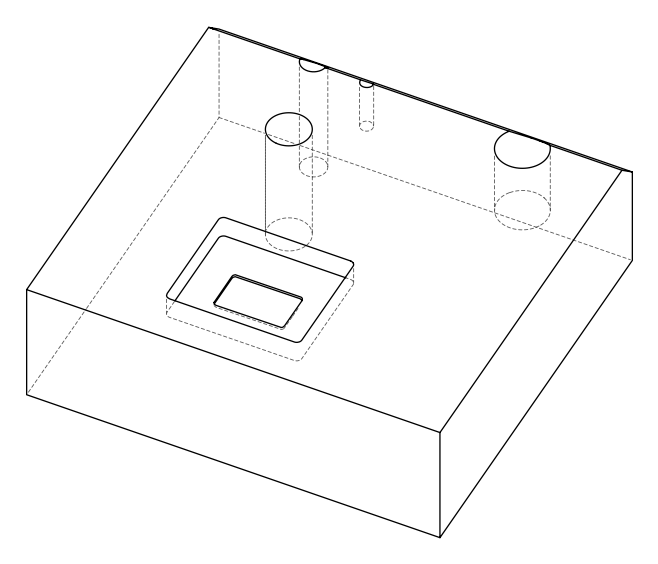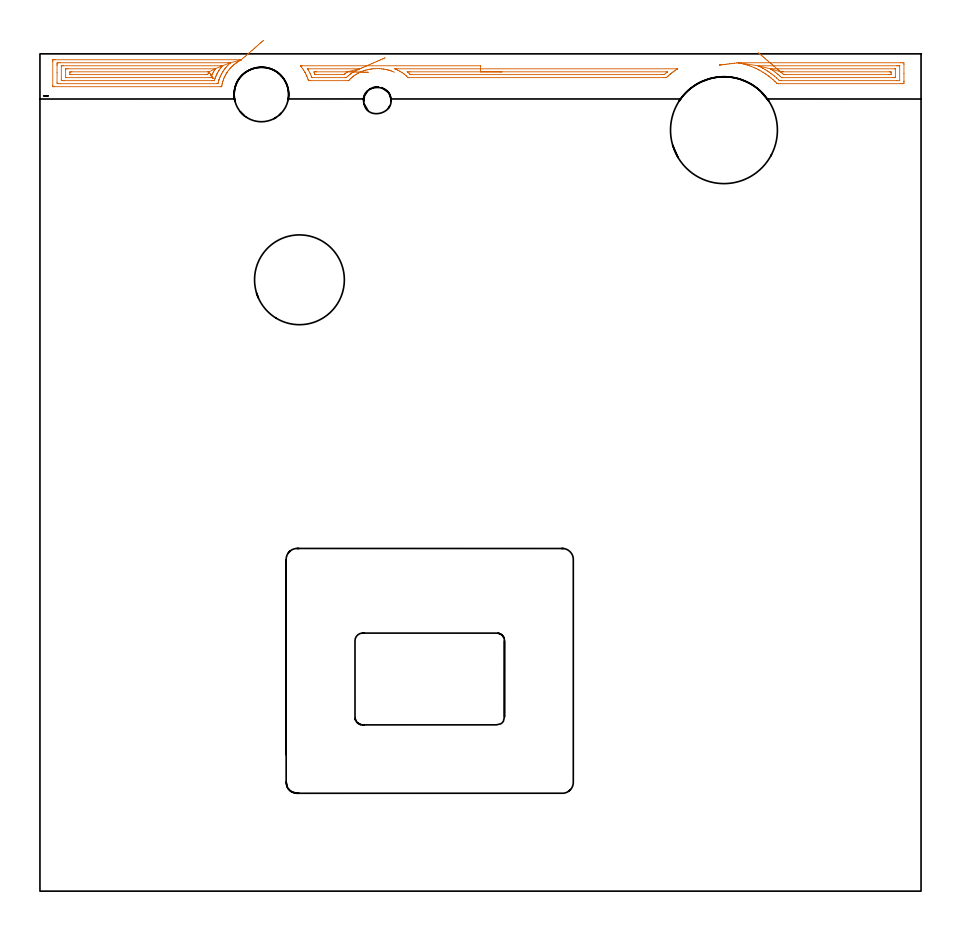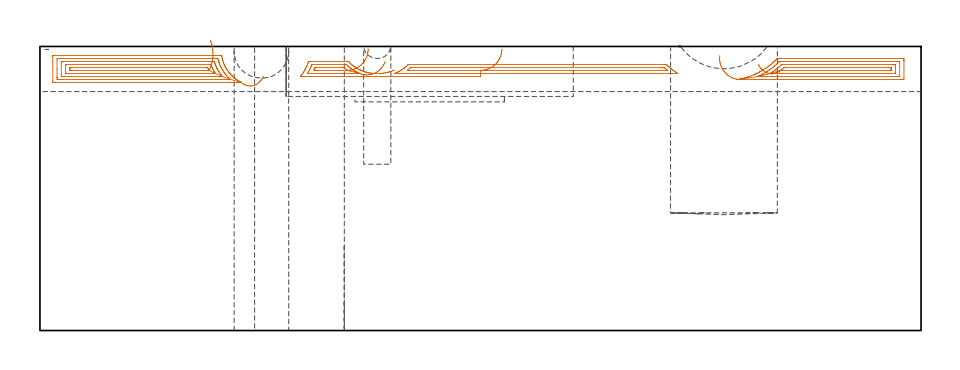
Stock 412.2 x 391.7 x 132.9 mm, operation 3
(PLAN: 11 operations, 10 tool changes, 73.8 min)
(1 INDEXABLE_INSERT_DRILL_THROUGH_HOLE_FROM_SOLID | STEP1HOLE_1 | NXT0302_036 | 0.55 min | 184043 mm3)
(2 INDEXABLE_INSERT_DRILL_BLIND_HOLE_FROM_SOLID | STEP1POCKET | NXT0302_038 | 0.32 min | 153317 mm3)
(3 AREA_MILL | FG_CHAMFER_SURFACE | UGT0205_001 | 25.47 min | 90360 mm3)
(4 MILL_RECTANGULAR_POCKET | POCKET_RECTANGULAR_STRAIGHT | NXT0201_010 | Follow Part, ap 2.5, ae 75% | 41.91 min | 359378 mm3)
(5 MILL_RECTANGULAR_POCKET_1 | POCKET_RECTANGULAR_STRAIGHT_1 | NXT0201_008 | Follow Part, ap 1.5, ae 75% | 2.81 min | 7436 mm3)
(6 MILL_BLIND_HOLE_FROM_SOLID_MATERIAL | STEP1POCKET_1 | NXT0201_010 | Spiral | 0.94 min | 6872 mm3)
(7 SPOT_DRILL | STEP1HOLE | NXT0321_9005460120000 | 0.05 min | 130 mm3)
(8 DRILL_BLIND_HOLE_INTO_CENTER | STEP1HOLE | NXT0301_038 | 0.05 min | 261 mm3)
(9 GUN_DRILL_THROUGH_HOLE | STEP1HOLE | UGT0307_002 | 0.6 min | 3438 mm3)
(10 SPADE_DRILL_TO_ENLARGE_THROUGH_HOLE | STEP1HOLE | UGT0306_007 | 0.56 min | 24054 mm3)
(11 DRILL_TO_ENLARGE_THROUGH_HOLE | STEP1HOLE | UGT0301_386 | 0.58 min | 38109 mm3)
(TOOL NXT0302_036 | Index. Insert Drill 42mm [880-D4200L50-05] | D42 PA176 FL210 Z2)
(TOOL NXT0302_038 | Index. Insert Drill 50mm [880-D5000L50-04] | D50 PA176 FL200 Z2)
(TOOL UGT0205_001 | Chamfer Mill 20 x 3 x 45 deg. | D20 FL50 Z2)
(TOOL NXT0201_010 | ENDMILL 10mm [2P460-1000-NA 1630] | D10 FL30 Z6)
(TOOL NXT0201_008 | ENDMILL 6mm [2P460-0600-NA 1630] | D6 FL26 Z6)
(TOOL NXT0321_9005460120000 | NC Spot Drill, 142deg, 12mm, Carbide, Uncoated | D12 PA142 FL30 Z2)
(TOOL NXT0301_038 | Carbide Drill 6.7mm [860.1-0670-034A1-MM 2214] | D6.7 PA140 FL53 Z2)
(TOOL UGT0307_002 | Gun Drill 6 mm | D6 PA130 FL24 Z1)
(TOOL UGT0306_007 | Spade Drill 16.5mm | D16.5 PA132 FL10 Z2)
(TOOL UGT0301_386 | Twist Drill 25.5 mm | D25.5 PA118 FL165 Z2)
(OP 3 AREA_MILL, part 2 of 2)
X165.004 Y383.45 Z121.55
X164.398 Y383.687 Z121.313
X164.11 Y383.791 Z121.209
X163.554 Y383.97 Z121.03
X163.217 Y384.069 Z120.931
X163.075 Y384.11 Z120.89
X162.635 Y384.223 Z120.777
X162.324 Y384.293 Z120.707
X161.905 Y384.382 Z120.618
X161.43 Y384.47 Z120.53
X160.814 Y384.577 Z120.423
X160.537 Y384.614 Z120.386
X159.789 Y384.706 Z120.294
X159.643 Y384.72 Z120.28
X158.818 Y384.782 Z120.218
X158.75 Y384.786 Z120.214
X157.889 Y384.818 Z120.182
X157.857
X157.023 Y384.791 Z120.209
X156.963 Y384.788 Z120.212
X156.185 Y384.736 Z120.264
X156.07 Y384.726 Z120.274
X155.375 Y384.654 Z120.346
X155.176 Y384.629 Z120.371
X154.589 Y384.548 Z120.452
X154.283 Y384.496 Z120.504
X153.83 Y384.416 Z120.584
X153.39 Y384.318 Z120.682
X153.103 Y384.252 Z120.748
X152.496 Y384.097 Z120.903
X152.395 Y384.069 Z120.931
X152.052 Y383.97 Z121.03
X151.712 Y383.862 Z121.138
X151.603 Y383.826 Z121.174
X151.056 Y383.628 Z121.372
X150.709 Y383.499 Z121.501
X150.414 Y383.381 Z121.619
X149.816 Y383.132 Z121.868
X149.787 Y383.119 Z121.881
X149.724 Y383.09 Z121.91
X149.188 Y382.829 Z122.171
X148.923 Y382.691 Z122.309
X148.606 Y382.521 Z122.479
X148.029 Y382.197 Z122.803
X147.498 Y381.853 Z123.147
X147.136 Y381.608 Z123.392
X146.972 Y381.492 Z123.508
X146.751 Y381.33 Z123.67
X146.466 Y381.11 Z123.89
X146.242 Y380.933 Z124.067
X145.977 Y380.711 Z124.289
X145.672 Y380.45 Z124.55
X145.504 Y380.297 Z124.703
X145.349 Y380.151 Z124.849
X145.057 Y379.858 Z125.142
X144.785 Y379.57 Z125.43
X144.629 Y379.4 Z125.6
X144.456 Y379.21 Z125.79
X144.42 Y379.178 Z125.822
X144.394 Y379.176 Z125.824
X144.333 Y379.173 Z125.827
X144.211 Y379.172 Z125.828
X143.967 Y379.171 Z125.829
X126.588
X126.098 Y379.173 Z125.827
X125.694 Y379.177 Z125.823
X125.644 Y379.178 Z125.822
X125.604 Y379.286 Z125.714
X125.553 Y379.429 Z125.571
X125.505 Y379.57 Z125.43
X125.411 Y379.849 Z125.151
X125.185 Y380.45 Z124.55
X124.868 Y381.264 Z123.736
X124.84 Y381.33 Z123.67
X124.801 Y381.423 Z123.577
X124.436 Y382.21 Z122.79
X124.054 Y382.946 Z122.054
X123.972 Y383.09 Z121.91
X123.907 Y383.2 Z121.8
X123.427 Y383.97 Z121.03
X123.014 Y384.62 Z120.38
X122.846 Y384.85 Z120.15
X122.365 Y385.49 Z119.51
X122.175 Y385.73 Z119.27
X122.121 Y385.798 Z119.202
X121.897 Y386.071 Z118.929
X121.861 Y386.118 Z118.882
X121.86 Y386.124 Z118.876
X121.863 Y386.125 Z118.875
X121.893 Y386.127 Z118.873
X122.121 Y386.128 Z118.872
X122.609 Y386.129 Z118.871
X206.1
Y384.715 Z120.285
X297.87 Y384.714 Z120.286
X298.12 Y384.713 Z120.287
X298.261 Y384.711 Z120.289
X298.264 Y384.709 Z120.291
X298.265 Y384.707 Z120.293
X298.259 Y384.701 Z120.299
X297.226 Y384.003 Z120.997
X296.692 Y383.617 Z121.383
X296.333 Y383.356 Z121.644
X296.18 Y383.241 Z121.759
X295.982 Y383.09 Z121.91
X295.679 Y382.854 Z122.146
X295.44 Y382.666 Z122.334
X295.185 Y382.461 Z122.539
X294.878 Y382.21 Z122.79
X294.699 Y382.06 Z122.94
X294.546 Y381.93 Z123.07
X294.223 Y381.649 Z123.351
X293.859 Y381.33 Z123.67
X293.751 Y381.233 Z123.767
X293.653 Y381.144 Z123.856
X293.288 Y380.809 Z124.191
X293.104 Y380.642 Z124.358
X293.038 Y380.592 Z124.408
X292.948 Y380.59 Z124.41
X292.759 Y380.587 Z124.413
X292.622 Y380.586 Z124.414
X291.866 Y380.585 Z124.415
X172.907 Y380.586 Z124.414
X172.529 Y380.589 Z124.411
X172.341 Y380.592 Z124.408
X172.25 Y380.601 Z124.399
X172.151 Y380.692 Z124.308
X171.485 Y381.33 Z123.67
X171.258 Y381.525 Z123.475
X170.432 Y382.21 Z122.79
X170.364 Y382.264 Z122.736
X170.134 Y382.437 Z122.563
X169.471 Y382.876 Z122.124
X169.137 Y383.09 Z121.91
X168.577 Y383.432 Z121.568
X168.317 Y383.586 Z121.414
X167.792 Y383.864 Z121.136
X167.684 Y383.918 Z121.082
X167.58 Y383.97 Z121.03
X167.135 Y384.185 Z120.815
X166.791 Y384.343 Z120.657
X166.111 Y384.64 Z120.36
X166.077 Y384.66 Z120.34
X166.042 Y384.708 Z120.292
X166.928 Y384.714 Z120.286
X206.1 Y384.715 Z120.285
Y383.3 Z121.7
X293.44
X293.474 Y383.299 Z121.701
X293.486 Y383.297 Z121.703
X293.532 Y383.286 Z121.714
X293.492 Y383.249 Z121.751
X292.759 Y382.62 Z122.38
X292.064 Y382.015 Z122.985
X291.866 Y382.007 Z122.993
X291.185 Y382.001 Z122.999
X290.973 Y382. Z123.
X173.938
X173.724 Y382.002 Z122.998
X173.301 Y382.007 Z122.993
X173.044 Y382.226 Z122.774
X172.932 Y382.321 Z122.679
X171.776 Y383.279 Z121.721
X171.944 Y383.294 Z121.706
X172.151 Y383.297 Z121.703
X172.831 Y383.3 Z121.7
X173.044
X206.1
X206.972 Z121.738
X207.836 Z121.851
X208.688 Z122.04
X209.52 Z122.303
X210.326 Z122.636
X211.1 Z123.039
X211.836 Z123.508
X212.528 Z124.039
X213.171 Z124.629
X213.76 Z125.272
X214.292 Z125.964
X214.76 Z126.7
X215.163 Z127.473
X215.497 Z128.279
X215.759 Z129.111
X215.948 Z129.963
X216.062 Z130.828
X216.1 Z131.7
G0 Z142.9
X161.548 Y389.849
Z125.907
G1 X161.221 Y389.708 Z125.111
X160.831 Y389.54 Z124.349
X160.382 Y389.346 Z123.626
X159.877 Y389.128 Z122.949
X159.319 Y388.887 Z122.323
X158.714 Y388.626 Z121.752
X158.065 Y388.346 Z121.24
X157.378 Y388.05 Z120.792
X156.657 Y387.739 Z120.412
X155.909 Y387.416 Z120.1
X155.138 Y387.084 Z119.862
X154.352 Y386.744 Z119.697
X153.555 Y386.401 Z119.607
X152.754 Y386.055 Z119.594
X151.955 Y385.71 Z119.656
X151.164 Y385.369 Z119.794
X150.387 Y385.034 Z120.007
X149.63 Y384.708 Z120.292
X148.923 Y384.402 Z120.598
X148.622 Y384.266 Z120.734
X148.432 Y384.179 Z120.821
X148.029 Y383.99 Z121.01
X148.016 Y383.983 Z121.017
X147.99 Y383.97 Z121.03
X147.44 Y383.67 Z121.33
X147.136 Y383.502 Z121.498
X146.874 Y383.348 Z121.652
X146.443 Y383.09 Z121.91
X146.321 Y383.013 Z121.987
X146.242 Y382.962 Z122.038
X145.793 Y382.653 Z122.347
X145.349 Y382.342 Z122.658
X145.273 Y382.285 Z122.715
X145.175 Y382.21 Z122.79
X144.777 Y381.893 Z123.107
X144.456 Y381.633 Z123.367
X144.291 Y381.492 Z123.508
X144.107 Y381.33 Z123.67
X143.826 Y381.07 Z123.93
X143.324 Y380.594 Z124.406
X143.236 Y380.591 Z124.409
X143.047 Y380.588 Z124.412
X142.669 Y380.586 Z124.414
X142.531 Y380.585 Z124.415
X127.481 Y380.586 Z124.414
X127.343 Y380.587 Z124.413
X127.249 Y380.59 Z124.41
X127.229 Y380.592 Z124.408
X127.214 Y380.604 Z124.396
X127.198 Y380.634 Z124.366
X127.183 Y380.666 Z124.334
X127.135 Y380.791 Z124.209
X126.913 Y381.33 Z123.67
X126.588 Y382.116 Z122.884
X126.559 Y382.181 Z122.819
X126.512 Y382.285 Z122.715
X126.255 Y382.807 Z122.193
X126.104 Y383.09 Z121.91
X125.694 Y383.84 Z121.16
X125.301 Y384.49 Z120.51
X125.203 Y384.658 Z120.342
X125.175 Y384.711 Z120.289
X125.177
X125.222 Y384.713 Z120.287
X125.316 Y384.714 Z120.286
X125.694 Y384.715 Z120.285
X149.061 Y384.714 Z120.286
X149.63 Y384.708 Z120.292
X143.759 Y383.294 Z121.706
X143.595 Y383.09 Z121.91
X143.579 Y383.074 Z121.926
X143.562 Y383.06 Z121.94
X143.09 Y382.675 Z122.325
X142.669 Y382.329 Z122.671
X142.604 Y382.274 Z122.726
X142.532 Y382.21 Z122.79
X142.368 Y382.066 Z122.934
X142.311 Y382.017 Z122.983
X142.202 Y382.007 Z122.993
X141.987 Y382.001 Z122.999
X141.775 Y382. Z123.
X129.054
X128.912 Y382.001 Z122.999
X128.798 Y382.004 Z122.996
X128.732 Y382.008 Z122.992
X128.719 Y382.03 Z122.97
X128.637 Y382.21 Z122.79
X128.374 Y382.805 Z122.195
X128.251 Y383.09 Z121.91
X128.168 Y383.293 Z121.707
X128.374 Y383.296 Z121.704
X129.054 Y383.3 Z121.7
X129.268
X143.349
X143.562 Y383.298 Z121.702
X143.759 Y383.294 Z121.706
X144.629 Y383.276 Z121.762
X145.491 Y383.258 Z121.894
X146.339 Y383.241 Z122.1
X147.165 Y383.224 Z122.379
X147.964 Y383.208 Z122.729
X148.729 Y383.192 Z123.148
X149.455 Y383.177 Z123.632
X150.136 Y383.163 Z124.177
X150.767 Y383.15 Z124.779
X151.343 Y383.139 Z125.434
X151.86 Y383.128 Z126.137
X152.313 Y383.119 Z126.882
X152.7 Y383.111 Z127.664
X153.017 Y383.104 Z128.477
X153.262 Y383.099 Z129.314
X153.434 Y383.096 Z130.169
X153.53 Y383.094 Z131.036
X153.55 Y383.093 Z131.909
G0 Z142.9
X318.019 Y386.468
Z128.607
G1 X317.951 Y386.46 Z127.737
X317.958 Y386.461 Z126.865
X318.041 Y386.471 Z125.997
X318.199 Y386.49 Z125.139
X318.43 Y386.519 Z124.298
X318.733 Y386.556 Z123.481
X319.106 Y386.603 Z122.694
X319.546 Y386.657 Z121.942
X320.048 Y386.719 Z121.232
X320.611 Y386.789 Z120.568
X321.228 Y386.865 Z119.957
X321.896 Y386.948 Z119.402
X322.61 Y387.036 Z118.908
X323.363 Y387.129 Z118.478
X324.151 Y387.227 Z118.116
X324.967 Y387.328 Z117.825
X325.805 Y387.432 Z117.607
X326.659 Y387.537 Z117.463
X326.698 Y387.542 Z117.458
X326.709 Y387.543 Z117.457
X402.647
X403.489 Y387.54 Z117.46
X403.541 Y387.538 Z117.462
X404.19 Y387.49 Z117.51
X404.199 Y386.842 Z118.158
X404.2 Y382.441 Z122.559
Y378.921 Z126.079
X404.199 Y378.69 Z126.31
X404.196 Y378.045 Z126.955
X404.19 Y377.81 Z127.19
X403.59 Y377.762 Z127.238
X403.541 Y377.76 Z127.24
X402.701 Y377.757 Z127.243
X346.363
X345.521 Y377.76 Z127.24
X345.47 Y377.762 Z127.238
X344.826 Y377.81 Z127.19
X344.577 Y378.056 Z126.944
X343.937 Y378.69 Z126.31
X343.683 Y378.936 Z126.064
X343.001 Y379.57 Z125.43
X342.79 Y379.76 Z125.24
X341.989 Y380.45 Z124.55
X341.896 Y380.527 Z124.473
X341.481 Y380.859 Z124.141
X341.003 Y381.228 Z123.772
X340.866 Y381.33 Z123.67
X340.11 Y381.875 Z123.125
X339.629 Y382.21 Z122.79
X339.216 Y382.485 Z122.515
X338.401 Y383.013 Z121.987
X338.323 Y383.061 Z121.939
X338.276 Y383.09 Z121.91
X337.429 Y383.591 Z121.409
X336.755 Y383.97 Z121.03
X336.536 Y384.088 Z120.912
X336.277 Y384.225 Z120.775
X335.643 Y384.541 Z120.459
X335.011 Y384.85 Z120.15
X334.749 Y384.971 Z120.029
X334.521 Y385.075 Z119.925
X333.856 Y385.356 Z119.644
X332.967 Y385.726 Z119.274
X332.956 Y385.73 Z119.27
X332.069 Y386.062 Z118.938
X331.546 Y386.245 Z118.755
X331.176 Y386.365 Z118.635
X330.407 Y386.61 Z118.39
X330.282 Y386.647 Z118.353
X330.228 Y386.664 Z118.336
X329.389 Y386.895 Z118.105
X328.99 Y387.002 Z117.998
X328.495 Y387.125 Z117.875
X327.803 Y387.291 Z117.709
X327.602 Y387.336 Z117.664
X326.879 Y387.49 Z117.51
X326.709 Y387.523 Z117.477
X326.666 Y387.532 Z117.468
X326.659 Y387.537 Z117.463
X335.954 Y386.123 Z118.877
X335.996 Y386.125 Z118.875
X336.068 Y386.128 Z118.872
X336.131 Y386.129 Z118.871
X336.324
X400.861
X401.35 Y386.128 Z118.872
X401.754 Y386.126 Z118.874
X402.157 Y386.122 Z118.878
X402.19 Y386.113 Z118.887
X402.194 Y386.071 Z118.929
X402.197 Y385.993 Z119.007
X402.199 Y385.876 Z119.124
X402.2 Y385.73 Z119.27
X402.199 Y379.35 Z125.65
X402.198 Y379.241 Z125.759
X402.194 Y379.186 Z125.814
X402.19 Y379.178 Z125.822
X402.184 Y379.175 Z125.825
X402.157 Y379.173 Z125.827
X400.861 Y379.171 Z125.829
X346.768 Y379.172 Z125.828
X346.363 Y379.174 Z125.826
X345.959 Y379.178 Z125.822
X345.914 Y379.182 Z125.818
X345.887 Y379.205 Z125.795
X345.832 Y379.256 Z125.744
X345.47 Y379.611 Z125.389
X344.579 Y380.45 Z124.55
X344.557 Y380.469 Z124.531
X343.683 Y381.221 Z123.779
X343.551 Y381.33 Z123.67
X342.79 Y381.936 Z123.064
X342.433 Y382.21 Z122.79
X341.896 Y382.606 Z122.394
X341.221 Y383.09 Z121.91
X341.003 Y383.241 Z121.759
X340.52 Y383.565 Z121.435
X340.11 Y383.827 Z121.173
X339.88 Y383.97 Z121.03
X339.216 Y384.373 Z120.627
X338.413 Y384.85 Z120.15
X338.323 Y384.901 Z120.099
X338.203 Y384.968 Z120.032
X337.429 Y385.373 Z119.627
X336.736 Y385.73 Z119.27
X336.183 Y386.002 Z118.998
X336.014 Y386.087 Z118.913
X335.954 Y386.123 Z118.877
X341.722 Y384.711 Z120.289
X341.724 Y384.712 Z120.288
X341.757 Y384.713 Z120.287
X341.896 Y384.714 Z120.286
X342.134 Y384.715 Z120.285
X399.967 Y384.714 Z120.286
X400.106 Y384.713 Z120.287
X400.161 Y384.71 Z120.29
X400.184 Y384.708 Z120.292
X400.19 Y384.699 Z120.301
X400.195 Y384.68 Z120.32
X400.199 Y384.622 Z120.378
X400.2 Y381.101 Z123.899
X400.198 Y380.871 Z124.129
X400.194 Y380.719 Z124.281
X400.19 Y380.601 Z124.399
X400.154 Y380.592 Z124.408
X399.967 Y380.588 Z124.412
X399.829 Y380.586 Z124.414
X399.074 Y380.585 Z124.415
X347.119 Y380.586 Z124.414
X347.025 Y380.587 Z124.413
X346.979 Y380.589 Z124.411
X346.958 Y380.592 Z124.408
X346.92 Y380.613 Z124.387
X346.363 Y381.124 Z123.876
X346.132 Y381.33 Z123.67
X345.47 Y381.908 Z123.092
X345.112 Y382.21 Z122.79
X344.577 Y382.643 Z122.357
X344.006 Y383.09 Z121.91
X343.683 Y383.333 Z121.667
X342.81 Y383.97 Z121.03
X342.79 Y383.985 Z121.015
X342.462 Y384.21 Z120.79
X342.271 Y384.339 Z120.661
X341.896 Y384.59 Z120.41
X341.752 Y384.686 Z120.314
X341.724 Y384.707 Z120.293
X341.722 Y384.711 Z120.289
X346.466 Y383.283 Z121.717
X346.83 Y383.294 Z121.706
X347.045 Y383.299 Z121.701
X347.257 Y383.3 Z121.7
X347.936
X397.287
X397.97 Y383.297 Z121.703
X398.18 Y383.293 Z121.707
X398.198 Y383.09 Z121.91
X398.199 Y383.071 Z121.929
Y382.21 Z122.79
Y382.192 Z122.808
X398.18 Y382.007 Z122.993
X397.499 Y382.001 Z122.999
X397.287 Y382. Z123.
X349.044
X348.363 Y382.001 Z122.999
X348.15 Y382.003 Z122.997
X347.941 Y382.007 Z122.993
X347.707 Y382.21 Z122.79
X347.257 Y382.601 Z122.399
X346.466 Y383.283 Z121.717
X345.898 Y383.774 Z121.272
X345.302 Y384.287 Z120.894
X344.684 Y384.821 Z120.586
X344.048 Y385.37 Z120.351
X343.399 Y385.93 Z120.19
X342.742 Y386.497 Z120.103
X342.082 Y387.067 Z120.093
X341.423 Y387.635 Z120.16
X340.772 Y388.198 Z120.301
X340.132 Y388.75 Z120.517
X339.509 Y389.288 Z120.806
X338.907 Y389.807 Z121.166
X338.331 Y390.304 Z121.593
X337.786 Y390.774 Z122.085
X337.275 Y391.215 Z122.638
X336.803 Y391.623 Z123.248
X336.372 Y391.994 Z123.91
X335.987 Y392.326 Z124.619
G0 Z142.9
X104.642 Y398.049
Z118.916
G1 X104.257 Y397.713 Z118.209
X103.827 Y397.339 Z117.548
X103.356 Y396.928 Z116.94
X102.846 Y396.484 Z116.389
X102.302 Y396.01 Z115.899
X101.728 Y395.51 Z115.473
X101.128 Y394.987 Z115.115
X100.507 Y394.445 Z114.829
X99.869 Y393.89 Z114.615
X99.22 Y393.324 Z114.475
X98.564 Y392.752 Z114.411
X97.907 Y392.179 Z114.424
X97.252 Y391.609 Z114.512
X96.606 Y391.046 Z114.675
X95.973 Y390.495 Z114.913
X95.359 Y389.959 Z115.223
X94.766 Y389.443 Z115.603
X94.201 Y388.951 Z116.049
X94.191 Y388.941 Z116.059
X94.128 Y388.903 Z116.097
X94.06 Y388.864 Z116.136
X93.973 Y388.815 Z116.185
X93.726 Y388.679 Z116.321
X93.532 Y388.572 Z116.428
X93.402 Y388.498 Z116.502
X93.185 Y388.37 Z116.63
X92.849 Y388.162 Z116.838
X92.639 Y388.029 Z116.971
X92.313 Y387.811 Z117.189
X91.846 Y387.49 Z117.51
X91.788 Y387.448 Z117.552
X91.745 Y387.416 Z117.584
X91.287 Y387.062 Z117.938
X90.852 Y386.723 Z118.277
X90.789 Y386.671 Z118.329
X90.718 Y386.61 Z118.39
X90.323 Y386.251 Z118.749
X89.958 Y385.916 Z119.084
X89.769 Y385.73 Z119.27
X89.422 Y385.378 Z119.622
X89.065 Y384.994 Z120.006
X88.997 Y384.917 Z120.083
X88.939 Y384.85 Z120.15
X88.591 Y384.437 Z120.563
X88.207 Y383.97 Z121.03
X88.191 Y383.95 Z121.05
X88.172 Y383.924 Z121.076
X87.825 Y383.431 Z121.569
X87.588 Y383.09 Z121.91
X87.465 Y382.906 Z122.094
X87.278 Y382.621 Z122.379
X87.126 Y382.36 Z122.64
X87.042 Y382.21 Z122.79
X86.814 Y381.787 Z123.213
X86.574 Y381.33 Z123.67
X86.51 Y381.206 Z123.794
X86.385 Y380.952 Z124.048
X86.227 Y380.606 Z124.394
X86.16 Y380.45 Z124.55
X85.969 Y379.98 Z125.02
X85.816 Y379.57 Z125.43
X85.733 Y379.332 Z125.668
X85.528 Y378.69 Z126.31
X85.52 Y378.662 Z126.338
X85.491 Y378.565 Z126.435
X85.331 Y377.968 Z127.032
X85.293 Y377.81 Z127.19
X85.237 Y377.559 Z127.441
X85.116 Y376.93 Z128.07
X85.034 Y376.501 Z128.499
X85.008 Y376.381 Z128.619
X85. Y376.349 Z128.651
X84.97 Y376.347 Z128.653
X84.896 Y376.345 Z128.655
X84.598 Y376.343 Z128.657
X84.301
X6.575
X6.136 Y376.347 Z128.653
X6.043 Y376.35 Z128.65
X6.01 Y376.352 Z128.648
X6.007 Y376.397 Z128.603
X6.004 Y376.5 Z128.5
X6. Y376.91 Z128.09
Y388.37 Z116.63
X6.006 Y388.799 Z116.201
X6.01 Y388.906 Z116.094
X6.014 Y388.95 Z116.05
X6.077 Y388.952 Z116.048
X6.278 Y388.955 Z116.045
X6.872 Y388.957 Z116.043
X7.169
X93.829
X94.003 Y388.955 Z116.045
X94.201 Y388.951 Z116.049
X89.18 Y387.528 Z117.472
X89.143 Y387.49 Z117.51
X89.103 Y387.452 Z117.548
X88.172 Y386.589 Z118.411
X87.746 Y386.149 Z118.851
X87.357 Y385.73 Z119.27
X87.32 Y385.689 Z119.311
X87.278 Y385.642 Z119.358
X86.914 Y385.209 Z119.791
X86.616 Y384.85 Z120.15
X86.514 Y384.723 Z120.277
X86.385 Y384.556 Z120.444
X86.139 Y384.212 Z120.788
X85.969 Y383.97 Z121.03
X85.777 Y383.688 Z121.312
X85.491 Y383.261 Z121.739
X85.426 Y383.155 Z121.845
X85.388 Y383.09 Z121.91
X85.107 Y382.588 Z122.412
X84.901 Y382.21 Z122.79
X84.798 Y382.014 Z122.986
X84.598 Y381.625 Z123.375
X84.501 Y381.425 Z123.575
X84.458 Y381.33 Z123.67
X84.23 Y380.813 Z124.187
X84.079 Y380.45 Z124.55
X83.975 Y380.184 Z124.816
X83.754 Y379.57 Z125.43
X83.741 Y379.534 Z125.466
X83.705 Y379.417 Z125.583
X83.537 Y378.855 Z126.145
X83.491 Y378.69 Z126.31
X83.348 Y378.161 Z126.839
X83.255 Y377.81 Z127.19
X83.237 Y377.764 Z127.236
X82.865 Y377.757 Z127.243
X9.553
X8.711 Y377.76 Z127.241
X8.659 Y377.762 Z127.238
X8.01 Y377.81 Z127.19
X8.001 Y378.458 Z126.542
X8. Y382.859 Z122.141
Y386.379 Z118.621
X8.001 Y386.61 Z118.39
X8.004 Y387.255 Z117.745
X8.01 Y387.49 Z117.51
X8.61 Y387.538 Z117.462
X8.659 Y387.54 Z117.46
X9.499 Y387.543 Z117.457
X88.117
X89.012 Y387.542 Z117.458
X89.065 Y387.54 Z117.46
X89.118 Y387.536 Z117.464
X89.18 Y387.528 Z117.472
X85.331 Y386.115 Z118.885
X84.836 Y385.495 Z119.505
X84.598 Y385.19 Z119.81
X84.454 Y384.992 Z120.008
X84.354 Y384.85 Z120.15
X83.836 Y384.099 Z120.901
X83.705 Y383.899 Z121.101
X83.405 Y383.385 Z121.615
X83.238 Y383.09 Z121.91
X83.089 Y382.817 Z122.183
X82.811 Y382.292 Z122.708
X82.784 Y382.237 Z122.763
X82.77 Y382.21 Z122.79
X82.5 Y381.636 Z123.364
X82.363 Y381.33 Z123.67
X82.231 Y381.021 Z123.979
X82.003 Y380.45 Z124.55
X81.979 Y380.389 Z124.611
X81.918 Y380.216 Z124.784
X81.757 Y379.728 Z125.272
X81.596 Y379.217 Z125.783
X81.583 Y379.189 Z125.811
X81.577 Y379.18 Z125.82
X81.563 Y379.178 Z125.822
X81.427 Y379.174 Z125.826
X81.024 Y379.172 Z125.828
X80.536 Y379.171 Z125.829
X11.339
X10.85 Y379.172 Z125.828
X10.446 Y379.174 Z125.826
X10.043 Y379.178 Z125.822
X10.01 Y379.187 Z125.813
X10.006 Y379.229 Z125.771
X10.003 Y379.307 Z125.693
X10.001 Y379.424 Z125.576
X10. Y379.57 Z125.43
X10.001 Y385.949 Z119.051
X10.002 Y386.059 Z118.941
X10.006 Y386.114 Z118.886
X10.01 Y386.122 Z118.878
X10.016 Y386.125 Z118.875
X10.043 Y386.127 Z118.873
X10.446 Y386.129 Z118.871
X10.934
X84.598 Y386.128 Z118.872
X85.089 Y386.126 Z118.874
X85.201 Y386.122 Z118.878
X85.331 Y386.115 Z118.885
X82.016 Y384.708 Z120.292
X82.013 Y384.697 Z120.303
X82.002 Y384.67 Z120.33
X81.987 Y384.644 Z120.356
X81.918 Y384.535 Z120.465
X81.704 Y384.18 Z120.82
X81.582 Y383.97 Z121.03
X81.383 Y383.616 Z121.384
X81.096 Y383.09 Z121.91
X81.071 Y383.044 Z121.956
X81.024 Y382.954 Z122.046
X80.778 Y382.453 Z122.547
X80.663 Y382.21 Z122.79
X80.498 Y381.848 Z123.152
X80.272 Y381.33 Z123.67
X80.231 Y381.231 Z123.769
X79.984 Y380.606 Z124.394
X79.961 Y380.592 Z124.408
X79.941 Y380.59 Z124.41
X79.753 Y380.587 Z124.413
X79.375 Y380.585 Z124.415
X79.238
X12.233 Y380.586 Z124.414
X12.094 Y380.587 Z124.413
X12.039 Y380.59 Z124.41
X12.016 Y380.592 Z124.408
X12.01 Y380.601 Z124.399
X12.005 Y380.62 Z124.38
X12.001 Y380.678 Z124.322
X12. Y384.199 Z120.801
X12.002 Y384.429 Z120.571
X12.006 Y384.581 Z120.419
X12.01 Y384.699 Z120.301
X12.046 Y384.708 Z120.292
X12.233 Y384.712 Z120.288
X12.371 Y384.714 Z120.286
X13.126 Y384.715 Z120.285
X81.564 Y384.714 Z120.286
X81.918 Y384.712 Z120.288
X82.016 Y384.708 Z120.292
X79.052 Y383.273 Z121.727
X78.967 Y383.09 Z121.91
X78.77 Y382.67 Z122.33
X78.553 Y382.21 Z122.79
X78.485 Y382.071 Z122.929
X78.445 Y382.006 Z122.994
X78.344 Y382.005 Z122.995
X77.664 Y382. Z123.
X14.913
X14.23 Y382.003 Z122.997
X14.02 Y382.007 Z122.993
X14.002 Y382.21 Z122.79
X14.001 Y382.229 Z122.771
Y383.09 Z121.91
Y383.108 Z121.892
X14.02 Y383.293 Z121.707
X14.701 Y383.299 Z121.701
X14.913 Y383.3 Z121.7
X78.344
X79.028 Y383.297 Z121.703
X79.038 Y383.294 Z121.706
X79.052 Y383.273 Z121.727
X79.397 Y382.732 Z122.318
X79.713 Y382.236 Z122.962
X79.997 Y381.79 Z123.656
X80.249 Y381.396 Z124.393
X80.464 Y381.058 Z125.167
X80.643 Y380.778 Z125.974
X80.783 Y380.559 Z126.807
X80.883 Y380.401 Z127.659
X80.943 Y380.307 Z128.524
X80.963 Y380.277 Z129.396
X80.941 Y380.31 Z130.267
X80.879 Y380.408 Z131.132
X80.776 Y380.569 Z131.983
X80.634 Y380.792 Z132.815
X80.453 Y381.075 Z133.62
X80.236 Y381.416 Z134.393
X79.983 Y381.813 Z135.127
X79.696 Y382.262 Z135.818
G0 Z142.9
M5
M2
